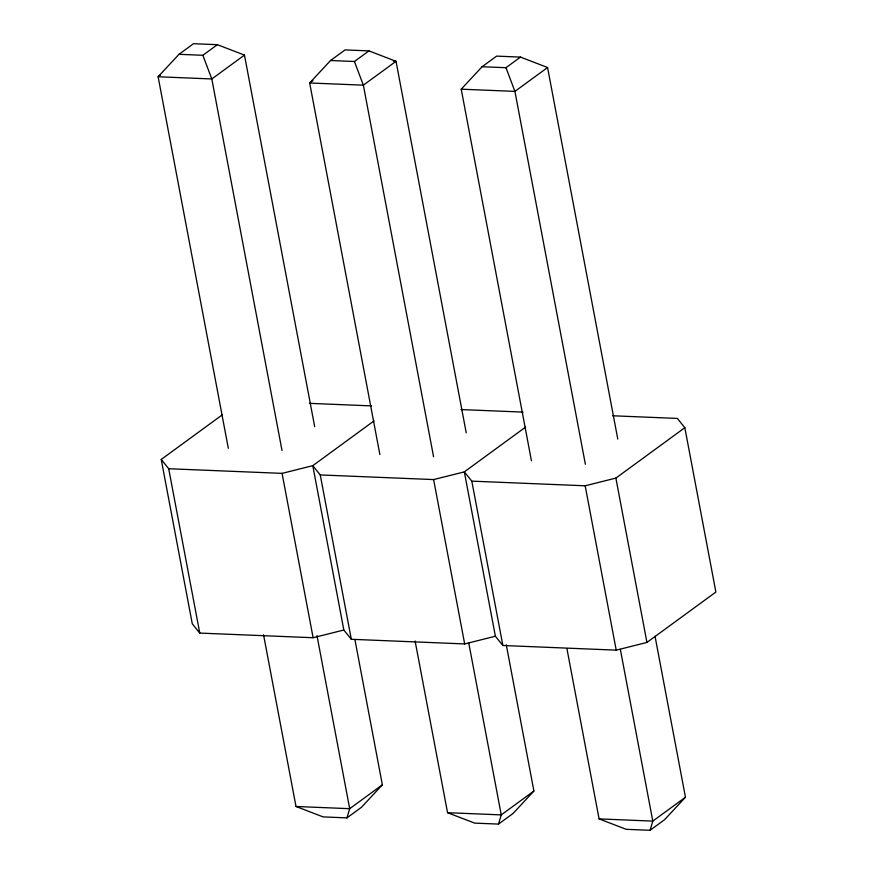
<?xml version="1.0" encoding="UTF-8"?>
<svg xmlns="http://www.w3.org/2000/svg" width="874" height="874" viewBox="0 0 874 874"><rect width="100%" height="100%" fill="white"/><g stroke="black" fill="none" stroke-linecap="round" stroke-linejoin="round"><path stroke-width="1.31" d="M263.555 634.786L296.002 806.484L323.096 816.906L346.956 817.878L349.698 808.69L317 635.649M415.106 641.003L447.554 812.7L474.648 823.111L498.508 824.095L501.25 814.896L468.803 643.198M566.909 648.552L599.094 818.905L626.199 829.317L650.059 830.3L652.802 821.101L620.354 649.404M314.684 426.665L244.469 55.095L217.375 44.683L193.515 43.7L178.995 54.308L158.118 76.759L228.322 448.329M466.235 432.87L396.02 61.3L368.926 50.889L345.066 49.905L330.547 60.514L309.669 82.975L379.873 454.546M531.425 460.751L461.221 89.181L482.098 66.73L496.618 56.122L520.478 57.094L547.572 67.516L617.787 439.087M354.986 639.943L382.353 784.819L361.475 807.27L346.956 817.878M506.286 644.815L533.905 791.025L513.027 813.486L498.508 824.095M655.041 636.272L685.456 797.241L664.579 819.692L650.059 830.3M160.292 75.175L158.118 76.759L211.814 78.966L244.469 55.095M178.995 54.308L202.866 55.291L217.375 44.683M312.936 80.583L309.669 82.975L363.366 85.171L396.02 61.3L393.344 61.191M330.547 60.514L354.418 61.497L368.926 50.889M482.098 66.73L505.97 67.702L520.478 57.094M547.572 67.516L514.917 91.388L461.221 89.181M612.565 415.773L677.35 418.428L684.834 427.692L715.882 592.048L646.935 642.434L616.225 650.147L502.867 645.493L495.383 636.228L464.673 643.93L351.315 639.287L343.832 630.023L313.121 637.725L199.764 633.082L192.28 623.807L161.231 459.451L222.52 414.658M374.072 420.875L312.783 465.667L282.073 473.369L168.704 468.726L161.231 459.451M525.624 427.08L464.334 471.873L433.624 479.575L320.255 474.932L312.783 465.667L343.832 630.023M495.383 636.228L464.334 471.873L471.807 481.148L585.176 485.791L615.886 478.089L684.834 427.692M382.353 784.819L349.698 808.69L296.002 806.484M533.905 791.025L501.25 814.896L447.554 812.7M685.456 797.241L652.802 821.101L599.094 818.905M309.462 403.351L371.548 405.897M461.013 409.567L523.1 412.102M505.97 67.702L514.917 91.388L585.383 464.291M354.418 61.497L363.366 85.171L433.57 456.741M202.866 55.291L211.814 78.966L282.018 450.536M615.886 478.089L646.935 642.434M585.176 485.791L616.225 650.147M471.807 481.148L502.867 645.493M433.624 479.575L464.673 643.93M320.255 474.932L351.315 639.287M282.073 473.369L313.121 637.725M168.704 468.726L199.764 633.082"/></g></svg>
